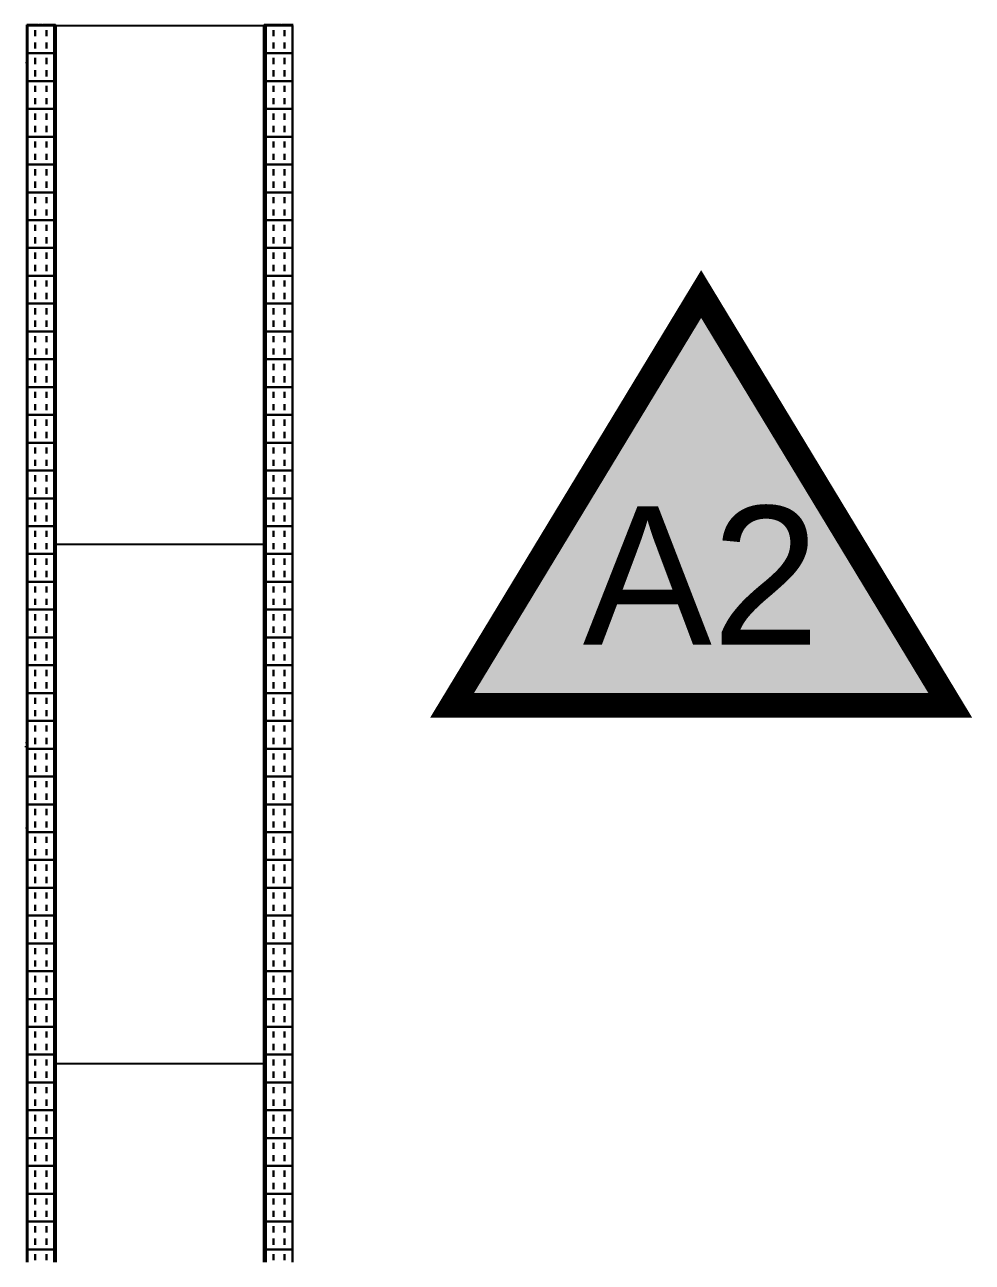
# Model space of a CAD drawing. Header units: metres. Extents: x 151 to 270, y 180 to 223.
# Drawn here: x 183.288 to 184.819, y 206.504 to 208.505 of the extents above; entities that cross this region are included whole.
import ezdxf
from ezdxf.enums import TextEntityAlignment as Align

# ---------------------------------------------------------------- set-up
doc = ezdxf.new("R2010")
doc.units = ezdxf.units.M
doc.layers.add('1-AREA DE PRODUCCION', color=7, linetype='Continuous')
doc.layers.add('2-SEÑALETICA', color=2, linetype='Continuous')
doc.styles.add('SEN-ARIAL', font='arial.ttf')

# ---------------------------------------------------------------- blocks, each defined once
blk = doc.blocks.new('SEÑ_ADVERTENCIA')
at = {"true_color": 0xffd100}
blk.add_hatch(color=2, dxfattribs=at).paths.add_polyline_path([(0, 0.3675), (0.4025, -0.2975), (-0.4025, -0.2975)])
at = {"color": 250, "const_width": 0.04}
blk.add_lwpolyline([(0, 0.3675), (0.4025, -0.2975), (-0.4025, -0.2975)], close=True, dxfattribs=at)
at = {"color": 250, "style": 'SEN-ARIAL'}
blk.add_attdef('CODIGO', text='', height=0.224, dxfattribs=at).set_placement((0, -0.0875), align=Align.MIDDLE_CENTER)
at = {"style": 'SEN-ARIAL', "flags": 1}
for tag, p in [('DESCRIPCION', (0, -0.55)), ('NOM', (0, -0.75))]:
    blk.add_attdef(tag, p, '', height=0.1, dxfattribs=at)

msp = doc.modelspace()

# ---------------------------------------------------------------- linework, layer by layer
at = {"layer": '1-AREA DE PRODUCCION', "color": 0, "linetype": 'Continuous', "lineweight": 30}
for p, q in [((183.2914, 208.5044), (183.2914, 208.5045)), ((183.2914, 208.5041), (183.2914, 208.5044)), ((183.2914, 208.5038), (183.2914, 208.5041)), ((183.2914, 208.4453), (183.2914, 208.5038)), ((183.2934, 208.5044), (183.2924, 208.5044)), ((183.2924, 208.5041), (183.2934, 208.5041)), ((183.2924, 208.5036), (183.3354, 208.5036)), ((183.3015, 208.5036), (183.2924, 208.5036)), ((183.2924, 208.5036), (183.2924, 208.5036)), ((183.2924, 208.5036), (183.2924, 208.4586)), ((183.2944, 208.5045), (183.2944, 208.5044)), ((183.2944, 208.5041), (183.2944, 208.5044)), ((183.2944, 208.5041), (183.2944, 208.504)), ((183.2944, 208.5039), (183.2944, 208.5038)), ((183.2975, 208.5039), (183.2949, 208.5039)), ((183.2949, 208.5038), (183.3015, 208.5037)), ((183.3007, 208.5044), (183.2962, 208.5045)), ((183.2962, 208.504), (183.3007, 208.5041)), ((183.2964, 208.5047), (183.3089, 208.5047)), ((183.3015, 208.5036), (183.2964, 208.5036)), ((183.3024, 208.504), (183.2978, 208.5039)), ((183.3009, 208.5042), (183.3009, 208.5044)), ((183.3025, 208.5038), (183.3015, 208.5038)), ((183.3015, 208.5038), (183.3015, 208.5036)), ((183.3015, 208.5037), (183.3015, 208.5036)), ((183.3253, 208.5043), (183.3025, 208.5043)), ((183.3025, 208.5043), (183.3025, 208.5041)), ((183.3025, 208.5042), (183.3025, 208.5038)), ((183.3253, 208.5042), (183.3025, 208.5042)), ((183.3058, 208.5046), (183.3056, 208.5046)), ((183.3056, 208.5046), (183.3056, 208.5045)), ((183.3056, 208.5045), (183.3056, 208.5045)), ((183.3056, 208.5045), (183.3057, 208.5045)), ((183.3057, 208.5045), (183.3058, 208.5045)), ((183.306, 208.5046), (183.3058, 208.5046)), ((183.3058, 208.5045), (183.3103, 208.5044)), ((183.3063, 208.5046), (183.306, 208.5046)), ((183.3065, 208.5046), (183.3063, 208.5046)), ((183.3089, 208.5046), (183.3065, 208.5046)), ((183.3099, 208.5047), (183.3099, 208.5046)), ((183.3099, 208.5044), (183.3099, 208.5046)), ((183.311, 208.5044), (183.3168, 208.5044)), ((183.3176, 208.5044), (183.3221, 208.5045)), ((183.3179, 208.5046), (183.3179, 208.5047)), ((183.3179, 208.5044), (183.3179, 208.5046)), ((183.3189, 208.5047), (183.3314, 208.5047)), ((183.3213, 208.5046), (183.3189, 208.5046)), ((183.3216, 208.5046), (183.3213, 208.5046)), ((183.3219, 208.5046), (183.3216, 208.5046)), ((183.3221, 208.5046), (183.3219, 208.5046)), ((183.3223, 208.5046), (183.3221, 208.5046)), ((183.3221, 208.5045), (183.3222, 208.5045)), ((183.3222, 208.5045), (183.3223, 208.5045)), ((183.3223, 208.5045), (183.3223, 208.5046)), ((183.3223, 208.5045), (183.3223, 208.5045)), ((183.3253, 208.5041), (183.3253, 208.5043)), ((183.3253, 208.5038), (183.3253, 208.5042)), ((183.3263, 208.5038), (183.3253, 208.5038)), ((183.3301, 208.5039), (183.3255, 208.504)), ((183.3263, 208.5037), (183.333, 208.5038)), ((183.3263, 208.5036), (183.3263, 208.5038)), ((183.3263, 208.5036), (183.3263, 208.5037)), ((183.3314, 208.5036), (183.3263, 208.5036)), ((183.3354, 208.5036), (183.3263, 208.5036)), ((183.3269, 208.5044), (183.3269, 208.5042)), ((183.3317, 208.5045), (183.3272, 208.5044)), ((183.3272, 208.5041), (183.3317, 208.504)), ((183.3329, 208.5039), (183.3304, 208.5039)), ((183.3334, 208.5044), (183.3334, 208.5045)), ((183.3334, 208.5041), (183.3334, 208.5044)), ((183.3334, 208.504), (183.3334, 208.5041)), ((183.3334, 208.5038), (183.3334, 208.5039)), ((183.3354, 208.5044), (183.3344, 208.5044)), ((183.3344, 208.5041), (183.3354, 208.5041)), ((183.3354, 208.5036), (183.3354, 208.5036)), ((183.3354, 208.5036), (183.3354, 208.4586)), ((183.3364, 208.5045), (183.3364, 208.5044)), ((183.3379, 208.5044), (183.3364, 208.5044)), ((183.3364, 208.5037), (183.3364, 208.5044)), ((183.3364, 208.5041), (183.3364, 208.5038)), ((183.3364, 208.5037), (183.3364, 207.6642)), ((183.3379, 208.5037), (183.3379, 208.5044)), ((183.3379, 208.5044), (183.3379, 208.5044)), ((183.6764, 208.5044), (183.6749, 208.5044)), ((183.6749, 208.5044), (183.6749, 208.5037)), ((183.6749, 208.5044), (183.6749, 208.5044)), ((183.6764, 208.5045), (183.6764, 208.5044)), ((183.6764, 208.5044), (183.6764, 208.5037)), ((183.6764, 208.5041), (183.6764, 208.5038)), ((183.6764, 207.6642), (183.6764, 208.5037)), ((183.6774, 208.5044), (183.6784, 208.5044)), ((183.6784, 208.5041), (183.6774, 208.5041)), ((183.6774, 208.4586), (183.6774, 208.5036)), ((183.7204, 208.5036), (183.6774, 208.5036)), ((183.6774, 208.5036), (183.6774, 208.5036)), ((183.6774, 208.5036), (183.6865, 208.5036)), ((183.6794, 208.5044), (183.6794, 208.5045)), ((183.6794, 208.5044), (183.6794, 208.5041)), ((183.6794, 208.504), (183.6794, 208.5041)), ((183.6794, 208.5038), (183.6794, 208.5039)), ((183.6799, 208.5039), (183.6825, 208.5039)), ((183.6865, 208.5037), (183.6799, 208.5038)), ((183.6812, 208.5045), (183.6857, 208.5044)), ((183.6857, 208.5041), (183.6812, 208.504)), ((183.6939, 208.5047), (183.6814, 208.5047)), ((183.6814, 208.5036), (183.6865, 208.5036)), ((183.6828, 208.5039), (183.6874, 208.504)), ((183.6859, 208.5044), (183.6859, 208.5042)), ((183.6865, 208.5036), (183.6865, 208.5038)), ((183.6865, 208.5038), (183.6875, 208.5038)), ((183.6865, 208.5036), (183.6865, 208.5037)), ((183.6875, 208.5043), (183.7103, 208.5043)), ((183.6875, 208.5041), (183.6875, 208.5043)), ((183.6875, 208.5038), (183.6875, 208.5042)), ((183.7103, 208.5042), (183.6875, 208.5042)), ((183.6906, 208.5045), (183.6906, 208.5046)), ((183.6906, 208.5046), (183.6908, 208.5046)), ((183.6907, 208.5045), (183.6906, 208.5045)), ((183.6906, 208.5045), (183.6906, 208.5045)), ((183.6908, 208.5045), (183.6907, 208.5045)), ((183.6908, 208.5046), (183.691, 208.5046)), ((183.6953, 208.5044), (183.6908, 208.5045)), ((183.691, 208.5046), (183.6913, 208.5046)), ((183.6913, 208.5046), (183.6915, 208.5046)), ((183.6915, 208.5046), (183.6939, 208.5046)), ((183.6949, 208.5046), (183.6949, 208.5047)), ((183.6949, 208.5046), (183.6949, 208.5044)), ((183.7018, 208.5044), (183.696, 208.5044)), ((183.7071, 208.5045), (183.7026, 208.5044)), ((183.7029, 208.5047), (183.7029, 208.5046)), ((183.7029, 208.5046), (183.7029, 208.5044)), ((183.7164, 208.5047), (183.7039, 208.5047)), ((183.7039, 208.5046), (183.7063, 208.5046)), ((183.7063, 208.5046), (183.7066, 208.5046)), ((183.7066, 208.5046), (183.7069, 208.5046)), ((183.7069, 208.5046), (183.7071, 208.5046)), ((183.7071, 208.5046), (183.7073, 208.5046)), ((183.7072, 208.5045), (183.7071, 208.5045)), ((183.7073, 208.5045), (183.7072, 208.5045)), ((183.7073, 208.5046), (183.7073, 208.5045)), ((183.7073, 208.5045), (183.7073, 208.5045)), ((183.7103, 208.5043), (183.7103, 208.5041)), ((183.7103, 208.5042), (183.7103, 208.5038)), ((183.7103, 208.5038), (183.7113, 208.5038)), ((183.7105, 208.504), (183.7151, 208.5039)), ((183.718, 208.5038), (183.7113, 208.5037)), ((183.7113, 208.5038), (183.7113, 208.5036)), ((183.7113, 208.5037), (183.7113, 208.5036)), ((183.7113, 208.5036), (183.7164, 208.5036)), ((183.7113, 208.5036), (183.7204, 208.5036)), ((183.7119, 208.5042), (183.7119, 208.5044)), ((183.7122, 208.5044), (183.7167, 208.5045)), ((183.7167, 208.504), (183.7122, 208.5041)), ((183.7154, 208.5039), (183.7179, 208.5039)), ((183.7184, 208.5045), (183.7184, 208.5044)), ((183.7184, 208.5044), (183.7184, 208.5041)), ((183.7184, 208.5041), (183.7184, 208.504)), ((183.7184, 208.5039), (183.7184, 208.5038)), ((183.7194, 208.5044), (183.7204, 208.5044)), ((183.7204, 208.5041), (183.7194, 208.5041)), ((183.7204, 208.4586), (183.7204, 208.5036)), ((183.7204, 208.5036), (183.7204, 208.5036)), ((183.3049, 208.4861), (183.3049, 208.496)), ((183.3229, 208.4861), (183.3229, 208.496)), ((183.6899, 208.496), (183.6899, 208.4861)), ((183.7079, 208.496), (183.7079, 208.4861)), ((183.2924, 208.4586), (183.3354, 208.4586)), ((183.2924, 208.4586), (183.2924, 208.4136)), ((183.3049, 208.4661), (183.3049, 208.476)), ((183.3229, 208.4661), (183.3229, 208.476)), ((183.3354, 208.4586), (183.3354, 208.4136)), ((183.7204, 208.4586), (183.6774, 208.4586)), ((183.6774, 208.4136), (183.6774, 208.4586)), ((183.6899, 208.476), (183.6899, 208.4661)), ((183.7079, 208.476), (183.7079, 208.4661)), ((183.7204, 208.4136), (183.7204, 208.4586)), ((183.2914, 208.4433), (183.2914, 208.4453)), ((183.2914, 207.344), (183.2914, 208.4433)), ((183.3049, 208.4411), (183.3049, 208.4511)), ((183.3229, 208.4411), (183.3229, 208.4511)), ((183.6899, 208.4511), (183.6899, 208.4411)), ((183.7079, 208.4511), (183.7079, 208.4411)), ((183.3049, 208.4211), (183.3049, 208.4311)), ((183.3229, 208.4211), (183.3229, 208.4311)), ((183.6899, 208.4311), (183.6899, 208.4211)), ((183.7079, 208.4311), (183.7079, 208.4211)), ((183.2924, 208.4136), (183.3354, 208.4136)), ((183.2924, 208.4136), (183.2924, 208.3686)), ((183.3049, 208.3961), (183.3049, 208.4061)), ((183.3229, 208.3961), (183.3229, 208.4061)), ((183.3354, 208.4136), (183.3354, 208.3686)), ((183.6774, 208.3686), (183.6774, 208.4136)), ((183.7204, 208.4136), (183.6774, 208.4136)), ((183.6899, 208.4061), (183.6899, 208.3961)), ((183.7079, 208.4061), (183.7079, 208.3961)), ((183.7204, 208.3686), (183.7204, 208.4136)), ((183.3049, 208.3762), (183.3049, 208.3861)), ((183.3229, 208.3762), (183.3229, 208.3861)), ((183.6899, 208.3861), (183.6899, 208.3762)), ((183.7079, 208.3861), (183.7079, 208.3762)), ((183.2924, 208.3686), (183.3354, 208.3686)), ((183.2924, 208.3686), (183.2924, 208.3237)), ((183.3049, 208.3512), (183.3049, 208.3611)), ((183.3229, 208.3512), (183.3229, 208.3611)), ((183.3354, 208.3686), (183.3354, 208.3237)), ((183.6774, 208.3237), (183.6774, 208.3686)), ((183.7204, 208.3686), (183.6774, 208.3686)), ((183.6899, 208.3611), (183.6899, 208.3512)), ((183.7079, 208.3611), (183.7079, 208.3512)), ((183.7204, 208.3237), (183.7204, 208.3686)), ((183.3049, 208.3312), (183.3049, 208.3411)), ((183.3229, 208.3312), (183.3229, 208.3411)), ((183.6899, 208.3411), (183.6899, 208.3312)), ((183.7079, 208.3411), (183.7079, 208.3312)), ((183.2924, 208.3237), (183.3354, 208.3237)), ((183.2924, 208.3237), (183.2924, 208.2787)), ((183.3354, 208.3237), (183.3354, 208.2787)), ((183.6774, 208.2787), (183.6774, 208.3237)), ((183.7204, 208.3237), (183.6774, 208.3237)), ((183.7204, 208.2787), (183.7204, 208.3237)), ((183.3049, 208.3062), (183.3049, 208.3161)), ((183.3229, 208.3062), (183.3229, 208.3161)), ((183.6899, 208.3161), (183.6899, 208.3062)), ((183.7079, 208.3161), (183.7079, 208.3062)), ((183.2924, 208.2787), (183.3354, 208.2787)), ((183.2924, 208.2787), (183.2924, 208.2337)), ((183.3049, 208.2862), (183.3049, 208.2962)), ((183.3229, 208.2862), (183.3229, 208.2962)), ((183.3354, 208.2787), (183.3354, 208.2337)), ((183.6774, 208.2337), (183.6774, 208.2787)), ((183.7204, 208.2787), (183.6774, 208.2787)), ((183.6899, 208.2962), (183.6899, 208.2862)), ((183.7079, 208.2962), (183.7079, 208.2862)), ((183.7204, 208.2337), (183.7204, 208.2787)), ((183.3049, 208.2612), (183.3049, 208.2712)), ((183.3229, 208.2612), (183.3229, 208.2712)), ((183.6899, 208.2712), (183.6899, 208.2612)), ((183.7079, 208.2712), (183.7079, 208.2612)), ((183.3049, 208.2412), (183.3049, 208.2512)), ((183.3229, 208.2412), (183.3229, 208.2512)), ((183.6899, 208.2512), (183.6899, 208.2412)), ((183.7079, 208.2512), (183.7079, 208.2412)), ((183.2924, 208.2337), (183.3354, 208.2337)), ((183.2924, 208.2337), (183.2924, 208.1887)), ((183.3049, 208.2163), (183.3049, 208.2262)), ((183.3229, 208.2163), (183.3229, 208.2262)), ((183.3354, 208.2337), (183.3354, 208.1887)), ((183.6774, 208.1887), (183.6774, 208.2337)), ((183.7204, 208.2337), (183.6774, 208.2337)), ((183.6899, 208.2262), (183.6899, 208.2163)), ((183.7079, 208.2262), (183.7079, 208.2163)), ((183.7204, 208.1887), (183.7204, 208.2337)), ((183.3049, 208.1963), (183.3049, 208.2062)), ((183.3229, 208.1963), (183.3229, 208.2062)), ((183.6899, 208.2062), (183.6899, 208.1963)), ((183.7079, 208.2062), (183.7079, 208.1963)), ((183.2924, 208.1887), (183.3354, 208.1887)), ((183.2924, 208.1887), (183.2924, 208.1438)), ((183.3049, 208.1713), (183.3049, 208.1812)), ((183.3229, 208.1713), (183.3229, 208.1812)), ((183.3354, 208.1887), (183.3354, 208.1438)), ((183.6774, 208.1438), (183.6774, 208.1887)), ((183.7204, 208.1887), (183.6774, 208.1887)), ((183.6899, 208.1812), (183.6899, 208.1713)), ((183.7079, 208.1812), (183.7079, 208.1713)), ((183.7204, 208.1438), (183.7204, 208.1887)), ((183.3049, 208.1513), (183.3049, 208.1612)), ((183.3229, 208.1513), (183.3229, 208.1612)), ((183.6899, 208.1612), (183.6899, 208.1513)), ((183.7079, 208.1612), (183.7079, 208.1513)), ((183.2924, 208.1438), (183.3354, 208.1438)), ((183.2924, 208.1438), (183.2924, 208.0988)), ((183.3354, 208.1438), (183.3354, 208.0988)), ((183.6774, 208.0988), (183.6774, 208.1438)), ((183.7204, 208.1438), (183.6774, 208.1438)), ((183.7204, 208.0988), (183.7204, 208.1438)), ((183.3049, 208.1263), (183.3049, 208.1363)), ((183.3229, 208.1263), (183.3229, 208.1363)), ((183.6899, 208.1363), (183.6899, 208.1263)), ((183.7079, 208.1363), (183.7079, 208.1263)), ((183.2924, 208.0988), (183.3354, 208.0988)), ((183.2924, 208.0988), (183.2924, 208.0538)), ((183.3049, 208.1063), (183.3049, 208.1163)), ((183.3229, 208.1063), (183.3229, 208.1163)), ((183.3354, 208.0988), (183.3354, 208.0538)), ((183.6774, 208.0538), (183.6774, 208.0988)), ((183.7204, 208.0988), (183.6774, 208.0988)), ((183.6899, 208.1163), (183.6899, 208.1063)), ((183.7079, 208.1163), (183.7079, 208.1063)), ((183.7204, 208.0538), (183.7204, 208.0988)), ((183.3049, 208.0813), (183.3049, 208.0913)), ((183.3229, 208.0813), (183.3229, 208.0913)), ((183.6899, 208.0913), (183.6899, 208.0813)), ((183.7079, 208.0913), (183.7079, 208.0813)), ((183.3049, 208.0613), (183.3049, 208.0713)), ((183.3229, 208.0613), (183.3229, 208.0713)), ((183.6899, 208.0713), (183.6899, 208.0613)), ((183.7079, 208.0713), (183.7079, 208.0613)), ((183.2924, 208.0538), (183.3354, 208.0538)), ((183.2924, 208.0538), (183.2924, 208.0089)), ((183.3049, 208.0364), (183.3049, 208.0463)), ((183.3229, 208.0364), (183.3229, 208.0463)), ((183.3354, 208.0538), (183.3354, 208.0089)), ((183.6774, 208.0089), (183.6774, 208.0538)), ((183.7204, 208.0538), (183.6774, 208.0538)), ((183.6899, 208.0463), (183.6899, 208.0364)), ((183.7079, 208.0463), (183.7079, 208.0364)), ((183.7204, 208.0089), (183.7204, 208.0538)), ((183.3049, 208.0164), (183.3049, 208.0263)), ((183.3229, 208.0164), (183.3229, 208.0263)), ((183.6899, 208.0263), (183.6899, 208.0164)), ((183.7079, 208.0263), (183.7079, 208.0164)), ((183.2924, 208.0089), (183.3354, 208.0089)), ((183.2924, 208.0089), (183.2924, 207.9639)), ((183.3049, 207.9914), (183.3049, 208.0013)), ((183.3229, 207.9914), (183.3229, 208.0013)), ((183.3354, 208.0089), (183.3354, 207.9639)), ((183.6774, 207.9639), (183.6774, 208.0089)), ((183.7204, 208.0089), (183.6774, 208.0089)), ((183.6899, 208.0013), (183.6899, 207.9914)), ((183.7079, 208.0013), (183.7079, 207.9914)), ((183.7204, 207.9639), (183.7204, 208.0089)), ((183.3049, 207.9714), (183.3049, 207.9813)), ((183.3229, 207.9714), (183.3229, 207.9813)), ((183.6899, 207.9813), (183.6899, 207.9714)), ((183.7079, 207.9813), (183.7079, 207.9714)), ((183.2924, 207.9639), (183.3354, 207.9639)), ((183.2924, 207.9639), (183.2924, 207.9189)), ((183.3354, 207.9639), (183.3354, 207.9189)), ((183.6774, 207.9189), (183.6774, 207.9639)), ((183.7204, 207.9639), (183.6774, 207.9639)), ((183.7204, 207.9189), (183.7204, 207.9639)), ((183.3049, 207.9464), (183.3049, 207.9564)), ((183.3229, 207.9464), (183.3229, 207.9564)), ((183.6899, 207.9564), (183.6899, 207.9464)), ((183.7079, 207.9564), (183.7079, 207.9464)), ((183.2924, 207.9189), (183.3354, 207.9189)), ((183.2924, 207.9189), (183.2924, 207.8739)), ((183.3049, 207.9264), (183.3049, 207.9364)), ((183.3229, 207.9264), (183.3229, 207.9364)), ((183.3354, 207.9189), (183.3354, 207.8739)), ((183.6774, 207.8739), (183.6774, 207.9189)), ((183.7204, 207.9189), (183.6774, 207.9189)), ((183.6899, 207.9364), (183.6899, 207.9264)), ((183.7079, 207.9364), (183.7079, 207.9264)), ((183.7204, 207.8739), (183.7204, 207.9189)), ((183.3049, 207.9014), (183.3049, 207.9114)), ((183.3229, 207.9014), (183.3229, 207.9114)), ((183.6899, 207.9114), (183.6899, 207.9014)), ((183.7079, 207.9114), (183.7079, 207.9014)), ((183.3049, 207.8815), (183.3049, 207.8914)), ((183.3229, 207.8815), (183.3229, 207.8914)), ((183.6899, 207.8914), (183.6899, 207.8815)), ((183.7079, 207.8914), (183.7079, 207.8815)), ((183.2924, 207.8739), (183.3354, 207.8739)), ((183.2924, 207.8739), (183.2924, 207.829)), ((183.3049, 207.8565), (183.3049, 207.8664)), ((183.3229, 207.8565), (183.3229, 207.8664)), ((183.3354, 207.8739), (183.3354, 207.829)), ((183.6774, 207.829), (183.6774, 207.8739)), ((183.7204, 207.8739), (183.6774, 207.8739)), ((183.6899, 207.8664), (183.6899, 207.8565)), ((183.7079, 207.8664), (183.7079, 207.8565)), ((183.7204, 207.829), (183.7204, 207.8739)), ((183.3049, 207.8365), (183.3049, 207.8464)), ((183.3229, 207.8365), (183.3229, 207.8464)), ((183.6899, 207.8464), (183.6899, 207.8365)), ((183.7079, 207.8464), (183.7079, 207.8365)), ((183.2924, 207.829), (183.3354, 207.829)), ((183.2924, 207.829), (183.2924, 207.784)), ((183.3049, 207.8115), (183.3049, 207.8214)), ((183.3229, 207.8115), (183.3229, 207.8214)), ((183.3354, 207.829), (183.3354, 207.784)), ((183.6774, 207.784), (183.6774, 207.829)), ((183.7204, 207.829), (183.6774, 207.829)), ((183.6899, 207.8214), (183.6899, 207.8115)), ((183.7079, 207.8214), (183.7079, 207.8115)), ((183.7204, 207.784), (183.7204, 207.829)), ((183.3049, 207.7915), (183.3049, 207.8015)), ((183.3229, 207.7915), (183.3229, 207.8015)), ((183.6899, 207.8015), (183.6899, 207.7915)), ((183.7079, 207.8015), (183.7079, 207.7915)), ((183.2924, 207.784), (183.3354, 207.784)), ((183.2924, 207.784), (183.2924, 207.739)), ((183.3354, 207.784), (183.3354, 207.739)), ((183.6774, 207.739), (183.6774, 207.784)), ((183.7204, 207.784), (183.6774, 207.784)), ((183.7204, 207.739), (183.7204, 207.784)), ((183.3049, 207.7665), (183.3049, 207.7765)), ((183.3229, 207.7665), (183.3229, 207.7765)), ((183.6899, 207.7765), (183.6899, 207.7665)), ((183.7079, 207.7765), (183.7079, 207.7665)), ((183.2924, 207.739), (183.3354, 207.739)), ((183.2924, 207.739), (183.2924, 207.694)), ((183.3049, 207.7465), (183.3049, 207.7565)), ((183.3229, 207.7465), (183.3229, 207.7565)), ((183.3354, 207.739), (183.3354, 207.694)), ((183.6774, 207.694), (183.6774, 207.739)), ((183.7204, 207.739), (183.6774, 207.739)), ((183.6899, 207.7565), (183.6899, 207.7465)), ((183.7079, 207.7565), (183.7079, 207.7465)), ((183.7204, 207.694), (183.7204, 207.739)), ((183.3049, 207.7216), (183.3049, 207.7315)), ((183.3229, 207.7216), (183.3229, 207.7315)), ((183.6899, 207.7315), (183.6899, 207.7216)), ((183.7079, 207.7315), (183.7079, 207.7216)), ((183.3049, 207.7016), (183.3049, 207.7115)), ((183.3229, 207.7016), (183.3229, 207.7115)), ((183.6899, 207.7115), (183.6899, 207.7016)), ((183.7079, 207.7115), (183.7079, 207.7016)), ((183.2924, 207.694), (183.3354, 207.694)), ((183.2924, 207.694), (183.2924, 207.6491)), ((183.3049, 207.6766), (183.3049, 207.6865)), ((183.3229, 207.6766), (183.3229, 207.6865)), ((183.3354, 207.694), (183.3354, 207.6491)), ((183.6774, 207.6491), (183.6774, 207.694)), ((183.7204, 207.694), (183.6774, 207.694)), ((183.6899, 207.6865), (183.6899, 207.6766)), ((183.7079, 207.6865), (183.7079, 207.6766)), ((183.7204, 207.6491), (183.7204, 207.694)), ((183.3049, 207.6566), (183.3049, 207.6665)), ((183.3229, 207.6566), (183.3229, 207.6665)), ((183.3364, 207.6642), (183.3364, 206.8247)), ((183.6764, 206.8247), (183.6764, 207.6642)), ((183.6899, 207.6665), (183.6899, 207.6566)), ((183.7079, 207.6665), (183.7079, 207.6566)), ((183.2924, 207.6491), (183.3354, 207.6491)), ((183.2924, 207.6491), (183.2924, 207.6041)), ((183.3049, 207.6316), (183.3049, 207.6416)), ((183.3229, 207.6316), (183.3229, 207.6416)), ((183.3354, 207.6491), (183.3354, 207.6041)), ((183.6774, 207.6041), (183.6774, 207.6491)), ((183.7204, 207.6491), (183.6774, 207.6491)), ((183.6899, 207.6416), (183.6899, 207.6316)), ((183.7079, 207.6416), (183.7079, 207.6316)), ((183.7204, 207.6041), (183.7204, 207.6491)), ((183.3049, 207.6116), (183.3049, 207.6216)), ((183.3229, 207.6116), (183.3229, 207.6216)), ((183.6899, 207.6216), (183.6899, 207.6116)), ((183.7079, 207.6216), (183.7079, 207.6116)), ((183.2924, 207.6041), (183.3354, 207.6041)), ((183.2924, 207.6041), (183.2924, 207.5591)), ((183.3354, 207.6041), (183.3354, 207.5591)), ((183.6774, 207.5591), (183.6774, 207.6041)), ((183.7204, 207.6041), (183.6774, 207.6041)), ((183.7204, 207.5591), (183.7204, 207.6041)), ((183.3049, 207.5866), (183.3049, 207.5966)), ((183.3229, 207.5866), (183.3229, 207.5966)), ((183.6899, 207.5966), (183.6899, 207.5866)), ((183.7079, 207.5966), (183.7079, 207.5866)), ((183.2924, 207.5591), (183.3354, 207.5591)), ((183.2924, 207.5591), (183.2924, 207.5142)), ((183.3049, 207.5666), (183.3049, 207.5766)), ((183.3229, 207.5666), (183.3229, 207.5766)), ((183.3354, 207.5591), (183.3354, 207.5142)), ((183.6774, 207.5142), (183.6774, 207.5591)), ((183.7204, 207.5591), (183.6774, 207.5591)), ((183.6899, 207.5766), (183.6899, 207.5666)), ((183.7079, 207.5766), (183.7079, 207.5666)), ((183.7204, 207.5142), (183.7204, 207.5591)), ((183.3049, 207.5417), (183.3049, 207.5516)), ((183.3229, 207.5417), (183.3229, 207.5516)), ((183.6899, 207.5516), (183.6899, 207.5417)), ((183.7079, 207.5516), (183.7079, 207.5417)), ((183.3049, 207.5217), (183.3049, 207.5316)), ((183.3229, 207.5217), (183.3229, 207.5316)), ((183.6899, 207.5316), (183.6899, 207.5217)), ((183.7079, 207.5316), (183.7079, 207.5217)), ((183.2924, 207.5142), (183.3354, 207.5142)), ((183.2924, 207.5142), (183.2924, 207.4692)), ((183.3049, 207.4967), (183.3049, 207.5066)), ((183.3229, 207.4967), (183.3229, 207.5066)), ((183.3354, 207.5142), (183.3354, 207.4692)), ((183.6774, 207.4692), (183.6774, 207.5142)), ((183.7204, 207.5142), (183.6774, 207.5142)), ((183.6899, 207.5066), (183.6899, 207.4967)), ((183.7079, 207.5066), (183.7079, 207.4967)), ((183.7204, 207.4692), (183.7204, 207.5142)), ((183.3049, 207.4767), (183.3049, 207.4866)), ((183.3229, 207.4767), (183.3229, 207.4866)), ((183.6899, 207.4866), (183.6899, 207.4767)), ((183.7079, 207.4866), (183.7079, 207.4767)), ((183.2924, 207.4692), (183.3354, 207.4692)), ((183.2924, 207.4692), (183.2924, 207.4242)), ((183.3049, 207.4517), (183.3049, 207.4617)), ((183.3229, 207.4517), (183.3229, 207.4617)), ((183.3354, 207.4692), (183.3354, 207.4242)), ((183.6774, 207.4242), (183.6774, 207.4692)), ((183.7204, 207.4692), (183.6774, 207.4692)), ((183.6899, 207.4617), (183.6899, 207.4517)), ((183.7079, 207.4617), (183.7079, 207.4517)), ((183.7204, 207.4242), (183.7204, 207.4692)), ((183.3049, 207.4317), (183.3049, 207.4417)), ((183.3229, 207.4317), (183.3229, 207.4417)), ((183.6899, 207.4417), (183.6899, 207.4317)), ((183.7079, 207.4417), (183.7079, 207.4317)), ((183.2924, 207.4242), (183.3354, 207.4242)), ((183.2924, 207.4242), (183.2924, 207.3792)), ((183.3354, 207.4242), (183.3354, 207.3792)), ((183.6774, 207.3792), (183.6774, 207.4242)), ((183.7204, 207.4242), (183.6774, 207.4242)), ((183.7204, 207.3792), (183.7204, 207.4242)), ((183.3049, 207.4067), (183.3049, 207.4167)), ((183.3229, 207.4067), (183.3229, 207.4167)), ((183.6899, 207.4167), (183.6899, 207.4067)), ((183.7079, 207.4167), (183.7079, 207.4067)), ((183.2924, 207.3792), (183.3354, 207.3792)), ((183.2924, 207.3792), (183.2924, 207.3343)), ((183.3049, 207.3868), (183.3049, 207.3967)), ((183.3229, 207.3868), (183.3229, 207.3967)), ((183.3354, 207.3792), (183.3354, 207.3343)), ((183.6774, 207.3343), (183.6774, 207.3792)), ((183.7204, 207.3792), (183.6774, 207.3792)), ((183.6899, 207.3967), (183.6899, 207.3868)), ((183.7079, 207.3967), (183.7079, 207.3868)), ((183.7204, 207.3343), (183.7204, 207.3792)), ((183.3049, 207.3618), (183.3049, 207.3717)), ((183.3229, 207.3618), (183.3229, 207.3717)), ((183.6899, 207.3717), (183.6899, 207.3618)), ((183.7079, 207.3717), (183.7079, 207.3618)), ((183.2914, 207.3418), (183.2906, 207.3418)), ((183.2914, 207.3421), (183.2908, 207.3421)), ((183.2914, 207.3425), (183.291, 207.3425)), ((183.2914, 207.2074), (183.2914, 207.344)), ((183.3049, 207.3418), (183.3049, 207.3517)), ((183.3229, 207.3418), (183.3229, 207.3517)), ((183.6899, 207.3517), (183.6899, 207.3418)), ((183.7079, 207.3517), (183.7079, 207.3418)), ((183.2924, 207.3343), (183.3354, 207.3343)), ((183.2924, 207.3343), (183.2924, 207.2893)), ((183.3049, 207.3168), (183.3049, 207.3267)), ((183.3229, 207.3168), (183.3229, 207.3267)), ((183.3354, 207.3343), (183.3354, 207.2893)), ((183.6774, 207.2893), (183.6774, 207.3343)), ((183.7204, 207.3343), (183.6774, 207.3343)), ((183.6899, 207.3267), (183.6899, 207.3168)), ((183.7079, 207.3267), (183.7079, 207.3168)), ((183.7204, 207.2893), (183.7204, 207.3343)), ((183.3049, 207.2968), (183.3049, 207.3068)), ((183.3229, 207.2968), (183.3229, 207.3068)), ((183.6899, 207.3068), (183.6899, 207.2968)), ((183.7079, 207.3068), (183.7079, 207.2968)), ((183.2924, 207.2893), (183.3354, 207.2893)), ((183.2924, 207.2893), (183.2924, 207.2443)), ((183.3049, 207.2718), (183.3049, 207.2818)), ((183.3229, 207.2718), (183.3229, 207.2818)), ((183.3354, 207.2893), (183.3354, 207.2443)), ((183.6774, 207.2443), (183.6774, 207.2893)), ((183.7204, 207.2893), (183.6774, 207.2893)), ((183.6899, 207.2818), (183.6899, 207.2718)), ((183.7079, 207.2818), (183.7079, 207.2718)), ((183.7204, 207.2443), (183.7204, 207.2893)), ((183.3049, 207.2518), (183.3049, 207.2618)), ((183.3229, 207.2518), (183.3229, 207.2618)), ((183.6899, 207.2618), (183.6899, 207.2518)), ((183.7079, 207.2618), (183.7079, 207.2518)), ((183.2924, 207.2443), (183.3354, 207.2443)), ((183.2924, 207.2443), (183.2924, 207.1993)), ((183.3354, 207.2443), (183.3354, 207.1993)), ((183.6774, 207.1993), (183.6774, 207.2443)), ((183.7204, 207.2443), (183.6774, 207.2443)), ((183.7204, 207.1993), (183.7204, 207.2443)), ((183.3049, 207.2269), (183.3049, 207.2368)), ((183.3229, 207.2269), (183.3229, 207.2368)), ((183.6899, 207.2368), (183.6899, 207.2269)), ((183.7079, 207.2368), (183.7079, 207.2269)), ((183.2914, 207.2055), (183.2914, 207.2074)), ((183.2914, 206.504), (183.2914, 207.2055)), ((183.2924, 207.1993), (183.3354, 207.1993)), ((183.2924, 207.1993), (183.2924, 207.1544)), ((183.3049, 207.2069), (183.3049, 207.2168)), ((183.3229, 207.2069), (183.3229, 207.2168)), ((183.3354, 207.1993), (183.3354, 207.1544)), ((183.6774, 207.1544), (183.6774, 207.1993)), ((183.7204, 207.1993), (183.6774, 207.1993)), ((183.6899, 207.2168), (183.6899, 207.2069)), ((183.7079, 207.2168), (183.7079, 207.2069)), ((183.7204, 207.1544), (183.7204, 207.1993)), ((183.3049, 207.1819), (183.3049, 207.1918)), ((183.3229, 207.1819), (183.3229, 207.1918)), ((183.6899, 207.1918), (183.6899, 207.1819)), ((183.7079, 207.1918), (183.7079, 207.1819)), ((183.3049, 207.1619), (183.3049, 207.1718)), ((183.3229, 207.1619), (183.3229, 207.1718)), ((183.6899, 207.1718), (183.6899, 207.1619)), ((183.7079, 207.1718), (183.7079, 207.1619)), ((183.2924, 207.1544), (183.3354, 207.1544)), ((183.2924, 207.1544), (183.2924, 207.1094)), ((183.3049, 207.1369), (183.3049, 207.1469)), ((183.3229, 207.1369), (183.3229, 207.1469)), ((183.3354, 207.1544), (183.3354, 207.1094)), ((183.6774, 207.1094), (183.6774, 207.1544)), ((183.7204, 207.1544), (183.6774, 207.1544)), ((183.6899, 207.1469), (183.6899, 207.1369)), ((183.7079, 207.1469), (183.7079, 207.1369)), ((183.7204, 207.1094), (183.7204, 207.1544)), ((183.3049, 207.1169), (183.3049, 207.1269)), ((183.3229, 207.1169), (183.3229, 207.1269)), ((183.6899, 207.1269), (183.6899, 207.1169)), ((183.7079, 207.1269), (183.7079, 207.1169)), ((183.2924, 207.1094), (183.3354, 207.1094)), ((183.2924, 207.1094), (183.2924, 207.0644)), ((183.3049, 207.0919), (183.3049, 207.1019)), ((183.3229, 207.0919), (183.3229, 207.1019)), ((183.3354, 207.1094), (183.3354, 207.0644)), ((183.6774, 207.0644), (183.6774, 207.1094)), ((183.7204, 207.1094), (183.6774, 207.1094)), ((183.6899, 207.1019), (183.6899, 207.0919)), ((183.7079, 207.1019), (183.7079, 207.0919)), ((183.7204, 207.0644), (183.7204, 207.1094)), ((183.3049, 207.0719), (183.3049, 207.0819)), ((183.3229, 207.0719), (183.3229, 207.0819)), ((183.6899, 207.0819), (183.6899, 207.0719)), ((183.7079, 207.0819), (183.7079, 207.0719)), ((183.2924, 207.0644), (183.3354, 207.0644)), ((183.2924, 207.0644), (183.2924, 207.0195)), ((183.3354, 207.0644), (183.3354, 207.0195)), ((183.6774, 207.0195), (183.6774, 207.0644)), ((183.7204, 207.0644), (183.6774, 207.0644)), ((183.7204, 207.0195), (183.7204, 207.0644)), ((183.3049, 207.047), (183.3049, 207.0569)), ((183.3229, 207.047), (183.3229, 207.0569)), ((183.6899, 207.0569), (183.6899, 207.047)), ((183.7079, 207.0569), (183.7079, 207.047)), ((183.2924, 207.0195), (183.3354, 207.0195)), ((183.2924, 207.0195), (183.2924, 206.9745)), ((183.3049, 207.027), (183.3049, 207.0369)), ((183.3229, 207.027), (183.3229, 207.0369)), ((183.3354, 207.0195), (183.3354, 206.9745)), ((183.6774, 206.9745), (183.6774, 207.0195)), ((183.7204, 207.0195), (183.6774, 207.0195)), ((183.6899, 207.0369), (183.6899, 207.027)), ((183.7079, 207.0369), (183.7079, 207.027)), ((183.7204, 206.9745), (183.7204, 207.0195)), ((183.3049, 207.002), (183.3049, 207.0119)), ((183.3229, 207.002), (183.3229, 207.0119)), ((183.6899, 207.0119), (183.6899, 207.002)), ((183.7079, 207.0119), (183.7079, 207.002)), ((183.3049, 206.982), (183.3049, 206.9919)), ((183.3229, 206.982), (183.3229, 206.9919)), ((183.6899, 206.9919), (183.6899, 206.982)), ((183.7079, 206.9919), (183.7079, 206.982)), ((183.2924, 206.9745), (183.3354, 206.9745)), ((183.2924, 206.9745), (183.2924, 206.9295)), ((183.3049, 206.957), (183.3049, 206.967)), ((183.3229, 206.957), (183.3229, 206.967)), ((183.3354, 206.9745), (183.3354, 206.9295)), ((183.6774, 206.9295), (183.6774, 206.9745)), ((183.7204, 206.9745), (183.6774, 206.9745)), ((183.6899, 206.967), (183.6899, 206.957)), ((183.7079, 206.967), (183.7079, 206.957)), ((183.7204, 206.9295), (183.7204, 206.9745)), ((183.3049, 206.937), (183.3049, 206.947)), ((183.3229, 206.937), (183.3229, 206.947)), ((183.6899, 206.947), (183.6899, 206.937)), ((183.7079, 206.947), (183.7079, 206.937)), ((183.2924, 206.9295), (183.3354, 206.9295)), ((183.2924, 206.9295), (183.2924, 206.8845)), ((183.3049, 206.912), (183.3049, 206.922)), ((183.3229, 206.912), (183.3229, 206.922)), ((183.3354, 206.9295), (183.3354, 206.8845)), ((183.6774, 206.8845), (183.6774, 206.9295)), ((183.7204, 206.9295), (183.6774, 206.9295)), ((183.6899, 206.922), (183.6899, 206.912)), ((183.7079, 206.922), (183.7079, 206.912)), ((183.7204, 206.8845), (183.7204, 206.9295)), ((183.3049, 206.8921), (183.3049, 206.902)), ((183.3229, 206.8921), (183.3229, 206.902)), ((183.6899, 206.902), (183.6899, 206.8921)), ((183.7079, 206.902), (183.7079, 206.8921)), ((183.2924, 206.8845), (183.3354, 206.8845)), ((183.2924, 206.8845), (183.2924, 206.8396)), ((183.3354, 206.8845), (183.3354, 206.8396)), ((183.6774, 206.8396), (183.6774, 206.8845)), ((183.7204, 206.8845), (183.6774, 206.8845)), ((183.7204, 206.8396), (183.7204, 206.8845)), ((183.3049, 206.8671), (183.3049, 206.877)), ((183.3229, 206.8671), (183.3229, 206.877)), ((183.6899, 206.877), (183.6899, 206.8671)), ((183.7079, 206.877), (183.7079, 206.8671)), ((183.2924, 206.8396), (183.3354, 206.8396)), ((183.2924, 206.8396), (183.2924, 206.7946)), ((183.3049, 206.8471), (183.3049, 206.857)), ((183.3229, 206.8471), (183.3229, 206.857)), ((183.3354, 206.8396), (183.3354, 206.7946)), ((183.6774, 206.7946), (183.6774, 206.8396)), ((183.7204, 206.8396), (183.6774, 206.8396)), ((183.6899, 206.857), (183.6899, 206.8471)), ((183.7079, 206.857), (183.7079, 206.8471)), ((183.7204, 206.7946), (183.7204, 206.8396)), ((183.3049, 206.8221), (183.3049, 206.832)), ((183.3229, 206.8221), (183.3229, 206.832)), ((183.3364, 206.8247), (183.3364, 206.504)), ((183.6899, 206.832), (183.6899, 206.8221)), ((183.7079, 206.832), (183.7079, 206.8221)), ((183.3049, 206.8021), (183.3049, 206.8121)), ((183.3229, 206.8021), (183.3229, 206.8121)), ((183.6899, 206.8121), (183.6899, 206.8021)), ((183.7079, 206.8121), (183.7079, 206.8021)), ((183.2924, 206.7946), (183.3354, 206.7946)), ((183.2924, 206.7946), (183.2924, 206.7496)), ((183.3049, 206.7771), (183.3049, 206.7871)), ((183.3229, 206.7771), (183.3229, 206.7871)), ((183.3354, 206.7946), (183.3354, 206.7496)), ((183.6774, 206.7496), (183.6774, 206.7946)), ((183.7204, 206.7946), (183.6774, 206.7946)), ((183.6899, 206.7871), (183.6899, 206.7771)), ((183.7079, 206.7871), (183.7079, 206.7771)), ((183.7204, 206.7496), (183.7204, 206.7946)), ((183.3049, 206.7571), (183.3049, 206.7671)), ((183.3229, 206.7571), (183.3229, 206.7671)), ((183.6899, 206.7671), (183.6899, 206.7571)), ((183.7079, 206.7671), (183.7079, 206.7571)), ((183.2924, 206.7496), (183.3354, 206.7496)), ((183.2924, 206.7496), (183.2924, 206.7046)), ((183.3049, 206.7322), (183.3049, 206.7421)), ((183.3229, 206.7322), (183.3229, 206.7421)), ((183.3354, 206.7496), (183.3354, 206.7046)), ((183.6774, 206.7046), (183.6774, 206.7496)), ((183.7204, 206.7496), (183.6774, 206.7496)), ((183.6899, 206.7421), (183.6899, 206.7322)), ((183.7079, 206.7421), (183.7079, 206.7322)), ((183.7204, 206.7046), (183.7204, 206.7496)), ((183.3049, 206.7122), (183.3049, 206.7221)), ((183.3229, 206.7122), (183.3229, 206.7221)), ((183.6899, 206.7221), (183.6899, 206.7122)), ((183.7079, 206.7221), (183.7079, 206.7122)), ((183.2924, 206.7046), (183.3354, 206.7046)), ((183.2924, 206.7046), (183.2924, 206.6597)), ((183.3354, 206.7046), (183.3354, 206.6597)), ((183.6774, 206.6597), (183.6774, 206.7046)), ((183.7204, 206.7046), (183.6774, 206.7046)), ((183.7204, 206.6597), (183.7204, 206.7046)), ((183.3049, 206.6872), (183.3049, 206.6971)), ((183.3229, 206.6872), (183.3229, 206.6971)), ((183.6899, 206.6971), (183.6899, 206.6872)), ((183.7079, 206.6971), (183.7079, 206.6872)), ((183.2924, 206.6597), (183.3354, 206.6597)), ((183.2924, 206.6597), (183.2924, 206.6147)), ((183.3049, 206.6672), (183.3049, 206.6771)), ((183.3229, 206.6672), (183.3229, 206.6771)), ((183.3354, 206.6597), (183.3354, 206.6147)), ((183.6774, 206.6147), (183.6774, 206.6597)), ((183.7204, 206.6597), (183.6774, 206.6597)), ((183.6899, 206.6771), (183.6899, 206.6672)), ((183.7079, 206.6771), (183.7079, 206.6672)), ((183.7204, 206.6147), (183.7204, 206.6597)), ((183.3049, 206.6422), (183.3049, 206.6522)), ((183.3229, 206.6422), (183.3229, 206.6522)), ((183.6899, 206.6522), (183.6899, 206.6422)), ((183.7079, 206.6522), (183.7079, 206.6422)), ((183.3049, 206.6222), (183.3049, 206.6322)), ((183.3229, 206.6222), (183.3229, 206.6322)), ((183.6899, 206.6322), (183.6899, 206.6222)), ((183.7079, 206.6322), (183.7079, 206.6222)), ((183.2924, 206.6147), (183.3354, 206.6147)), ((183.2924, 206.6147), (183.2924, 206.5697)), ((183.3049, 206.5972), (183.3049, 206.6072)), ((183.3229, 206.5972), (183.3229, 206.6072)), ((183.3354, 206.6147), (183.3354, 206.5697)), ((183.6774, 206.5697), (183.6774, 206.6147)), ((183.7204, 206.6147), (183.6774, 206.6147)), ((183.6899, 206.6072), (183.6899, 206.5972)), ((183.7079, 206.6072), (183.7079, 206.5972)), ((183.7204, 206.5697), (183.7204, 206.6147)), ((183.3049, 206.5773), (183.3049, 206.5872)), ((183.3229, 206.5773), (183.3229, 206.5872)), ((183.6899, 206.5872), (183.6899, 206.5773)), ((183.7079, 206.5872), (183.7079, 206.5773)), ((183.2924, 206.5697), (183.3354, 206.5697)), ((183.2924, 206.5697), (183.2924, 206.5248)), ((183.3049, 206.5523), (183.3049, 206.5622)), ((183.3229, 206.5523), (183.3229, 206.5622)), ((183.3354, 206.5697), (183.3354, 206.5248)), ((183.6774, 206.5248), (183.6774, 206.5697)), ((183.7204, 206.5697), (183.6774, 206.5697)), ((183.6899, 206.5622), (183.6899, 206.5523)), ((183.7079, 206.5622), (183.7079, 206.5523)), ((183.7204, 206.5248), (183.7204, 206.5697)), ((183.3049, 206.5323), (183.3049, 206.5422)), ((183.3229, 206.5323), (183.3229, 206.5422)), ((183.6899, 206.5422), (183.6899, 206.5323)), ((183.7079, 206.5422), (183.7079, 206.5323)), ((183.2924, 206.5248), (183.3354, 206.5248)), ((183.2924, 206.5248), (183.2924, 206.504)), ((183.3354, 206.5248), (183.3354, 206.504)), ((183.6774, 206.504), (183.6774, 206.5248)), ((183.7204, 206.5248), (183.6774, 206.5248)), ((183.7204, 206.504), (183.7204, 206.5248)), ((183.3049, 206.5073), (183.3049, 206.5172)), ((183.3229, 206.5073), (183.3229, 206.5172)), ((183.6899, 206.5172), (183.6899, 206.5073)), ((183.7079, 206.5172), (183.7079, 206.5073))]:
    msp.add_line(p, q, dxfattribs=at)
at = {"layer": '1-AREA DE PRODUCCION', "color": 0, "linetype": 'Continuous', "lineweight": 13}
for p, q in [((183.2924, 208.5041), (183.2924, 208.5044)), ((183.2934, 208.5041), (183.2934, 208.5044)), ((183.2949, 208.5038), (183.2949, 208.5039)), ((183.2962, 208.504), (183.2962, 208.5045)), ((183.2975, 208.5038), (183.2975, 208.5039)), ((183.2978, 208.5038), (183.2978, 208.5039)), ((183.3007, 208.5041), (183.3007, 208.5044)), ((183.3024, 208.5038), (183.3024, 208.504)), ((183.3065, 208.5045), (183.3065, 208.5046)), ((183.3089, 208.5044), (183.3089, 208.5046)), ((183.3189, 208.5044), (183.3189, 208.5046)), ((183.3213, 208.5045), (183.3213, 208.5046)), ((183.3255, 208.5038), (183.3255, 208.504)), ((183.3272, 208.5041), (183.3272, 208.5044)), ((183.3301, 208.5038), (183.3301, 208.5039)), ((183.3304, 208.5038), (183.3304, 208.5039)), ((183.3317, 208.504), (183.3317, 208.5045)), ((183.3329, 208.5038), (183.3329, 208.5039)), ((183.3344, 208.5041), (183.3344, 208.5044)), ((183.3354, 208.5041), (183.3354, 208.5044)), ((183.3379, 208.5044), (183.3364, 208.5044)), ((183.3379, 208.5037), (183.3364, 208.5037)), ((183.3389, 208.5037), (183.3389, 208.5036)), ((183.3389, 208.5036), (183.3389, 207.6642)), ((183.6739, 208.5037), (183.6739, 208.5036)), ((183.6739, 207.6642), (183.6739, 208.5036)), ((183.6764, 208.5044), (183.6749, 208.5044)), ((183.6749, 208.5037), (183.6764, 208.5037)), ((183.6774, 208.5044), (183.6774, 208.5041)), ((183.6784, 208.5044), (183.6784, 208.5041)), ((183.6799, 208.5039), (183.6799, 208.5038)), ((183.6812, 208.5045), (183.6812, 208.504)), ((183.6825, 208.5039), (183.6825, 208.5038)), ((183.6828, 208.5039), (183.6828, 208.5038)), ((183.6857, 208.5044), (183.6857, 208.5041)), ((183.6874, 208.504), (183.6874, 208.5038)), ((183.6915, 208.5046), (183.6915, 208.5045)), ((183.6939, 208.5046), (183.6939, 208.5044)), ((183.7039, 208.5046), (183.7039, 208.5044)), ((183.7063, 208.5046), (183.7063, 208.5045)), ((183.7105, 208.504), (183.7105, 208.5038)), ((183.7122, 208.5044), (183.7122, 208.5041)), ((183.7151, 208.5039), (183.7151, 208.5038)), ((183.7154, 208.5039), (183.7154, 208.5038)), ((183.7167, 208.5045), (183.7167, 208.504)), ((183.7179, 208.5039), (183.7179, 208.5038)), ((183.7194, 208.5044), (183.7194, 208.5041)), ((183.7204, 208.5044), (183.7204, 208.5041)), ((183.2914, 208.4433), (183.2894, 208.4433)), ((183.3389, 207.6642), (183.3389, 206.8247)), ((183.6739, 206.8247), (183.6739, 207.6642)), ((183.2914, 207.344), (183.2894, 207.344)), ((183.2914, 207.3414), (183.2904, 207.3414)), ((183.2914, 207.3425), (183.291, 207.3425)), ((183.2914, 207.3372), (183.288, 207.3372)), ((183.2914, 207.2055), (183.2894, 207.2055)), ((183.3389, 206.8247), (183.3389, 206.504))]:
    msp.add_line(p, q, dxfattribs=at)
at = {"layer": '1-AREA DE PRODUCCION', "color": 0}
for p, q in [((183.3372, 208.5037), (183.6757, 208.5037)), ((183.6739, 207.6642), (183.3389, 207.6642)), ((183.6739, 206.8247), (183.3364, 206.8247)), ((183.6739, 206.8247), (183.6739, 206.504)), ((183.6764, 206.8247), (183.6764, 206.504))]:
    msp.add_line(p, q, dxfattribs=at)
at = {"layer": '1-AREA DE PRODUCCION', "color": 0, "linetype": 'Continuous', "lineweight": 30}
for centre, radius, start, end in [((183.2952, 208.4687), 0.036, 88.0109, 95.9867), ((183.2922, 208.5116), 0.00719, 264.0133, 271.9891), ((183.2922, 208.4969), 0.00719, 88.0109, 95.9867), ((183.2952, 208.5396), 0.036, 264.0133, 271.9891), ((183.2937, 208.5116), 0.00719, 268.0109, 275.9867), ((183.2937, 208.4969), 0.00719, 84.0133, 91.9891), ((183.2955, 208.4912), 0.0134, 87.1751, 94.4813), ((183.2955, 208.5174), 0.0134, 265.5187, 272.8249), ((183.2948, 208.5003), 0.0036, 88.0109, 95.9867), ((183.2948, 208.5069), 0.0031, 263.6341, 271.9266), ((183.2975, 208.5146), 0.0107, 269.8849, 271.7715), ((183.3007, 208.5031), 0.00126, 78.4964, 91.8715), ((183.3007, 208.5054), 0.00126, 268.1285, 281.5036), ((183.3024, 208.5047), 0.000631, 268.1285, 281.5036), ((183.3092, 208.4975), 0.00719, 84.0133, 91.9891), ((183.3092, 208.5118), 0.00719, 268.0109, 275.9867), ((183.311, 208.5258), 0.0215, 268.2285, 270.1151), ((183.3169, 208.5258), 0.0215, 269.8849, 271.7715), ((183.3187, 208.4975), 0.00719, 88.0109, 95.9867), ((183.3187, 208.5118), 0.00719, 264.0133, 271.9891), ((183.3255, 208.5047), 0.000631, 258.4964, 271.8715), ((183.3272, 208.5031), 0.00126, 88.1285, 101.5036), ((183.3272, 208.5054), 0.00126, 258.4964, 271.8715), ((183.3304, 208.5146), 0.0107, 268.2285, 270.1151), ((183.3327, 208.4687), 0.036, 84.0133, 91.9891), ((183.3327, 208.5396), 0.036, 268.0109, 275.9867), ((183.3324, 208.4912), 0.0134, 85.5187, 92.8249), ((183.3324, 208.5174), 0.0134, 267.1751, 274.4813), ((183.3331, 208.5003), 0.0036, 84.0133, 91.9891), ((183.3331, 208.5069), 0.0031, 268.0734, 276.3659), ((183.3342, 208.5116), 0.00719, 264.0133, 271.9891), ((183.3342, 208.4969), 0.00719, 88.0109, 95.9867), ((183.3357, 208.5116), 0.00719, 268.0109, 275.9867), ((183.3357, 208.4969), 0.00719, 84.0133, 91.9891), ((183.3383, 208.5216), 0.018, 264.0133, 271.9891), ((183.3387, 208.5109), 0.00719, 264.0133, 271.9891), ((183.6746, 208.5216), 0.018, 268.0109, 275.9867), ((183.6742, 208.5109), 0.00719, 268.0109, 275.9867), ((183.6802, 208.4687), 0.036, 88.0109, 95.9867), ((183.6772, 208.5116), 0.00719, 264.0133, 271.9891), ((183.6772, 208.4969), 0.00719, 88.0109, 95.9867), ((183.6802, 208.5396), 0.036, 264.0133, 271.9891), ((183.6787, 208.5116), 0.00719, 268.0109, 275.9867), ((183.6787, 208.4969), 0.00719, 84.0133, 91.9891), ((183.6805, 208.4912), 0.0134, 87.1751, 94.4813), ((183.6805, 208.5174), 0.0134, 265.5187, 272.8249), ((183.6798, 208.5003), 0.0036, 88.0109, 95.9867), ((183.6798, 208.5069), 0.0031, 263.6341, 271.9266), ((183.6825, 208.5146), 0.0107, 269.8849, 271.7715), ((183.6857, 208.5031), 0.00126, 78.4964, 91.8715), ((183.6857, 208.5054), 0.00126, 268.1285, 281.5036), ((183.6874, 208.5047), 0.000631, 268.1285, 281.5036), ((183.6942, 208.4975), 0.00719, 84.0133, 91.9891), ((183.6942, 208.5118), 0.00719, 268.0109, 275.9867), ((183.696, 208.5258), 0.0215, 268.2285, 270.1151), ((183.7019, 208.5258), 0.0215, 269.8849, 271.7715), ((183.7037, 208.4975), 0.00719, 88.0109, 95.9867), ((183.7037, 208.5118), 0.00719, 264.0133, 271.9891), ((183.7105, 208.5047), 0.000631, 258.4964, 271.8715), ((183.7122, 208.5031), 0.00126, 88.1285, 101.5036), ((183.7122, 208.5054), 0.00126, 258.4964, 271.8715), ((183.7154, 208.5146), 0.0107, 268.2285, 270.1151), ((183.7177, 208.4687), 0.036, 84.0133, 91.9891), ((183.7177, 208.5396), 0.036, 268.0109, 275.9867), ((183.7174, 208.4912), 0.0134, 85.5187, 92.8249), ((183.7174, 208.5174), 0.0134, 267.1751, 274.4813), ((183.7181, 208.5003), 0.0036, 84.0133, 91.9891), ((183.7181, 208.5069), 0.0031, 268.0734, 276.3659), ((183.7192, 208.5116), 0.00719, 264.0133, 271.9891), ((183.7192, 208.4969), 0.00719, 88.0109, 95.9867), ((183.7207, 208.5116), 0.00719, 268.0109, 275.9867), ((183.7207, 208.4969), 0.00719, 84.0133, 91.9891), ((183.2885, 208.4461), 0.003, 0.0009, 30.0165), ((183.2885, 208.4433), 0.003, 0.0009, 30.0165), ((183.3383, 207.6821), 0.018, 264.0133, 271.9891), ((183.6746, 207.6821), 0.018, 268.0109, 275.9867), ((183.2885, 207.344), 0.003, 329.9835, 359.9991), ((183.2885, 207.2083), 0.003, 0.0009, 30.0165), ((183.2885, 207.2055), 0.003, 0.0009, 30.0165), ((183.3383, 206.8426), 0.018, 264.0133, 271.9891), ((183.6746, 206.8426), 0.018, 268.0109, 275.9867)]:
    msp.add_arc(centre, radius, start, end, dxfattribs=at)

# ---------------------------------------------------------------- block references
at = {"layer": '2-SEÑALETICA'}
msp.add_blockref('SEÑ_ADVERTENCIA', (184.3809, 207.7018), dxfattribs=at).add_auto_attribs({'CODIGO': 'A2'})

doc.saveas('drawing.dxf')
